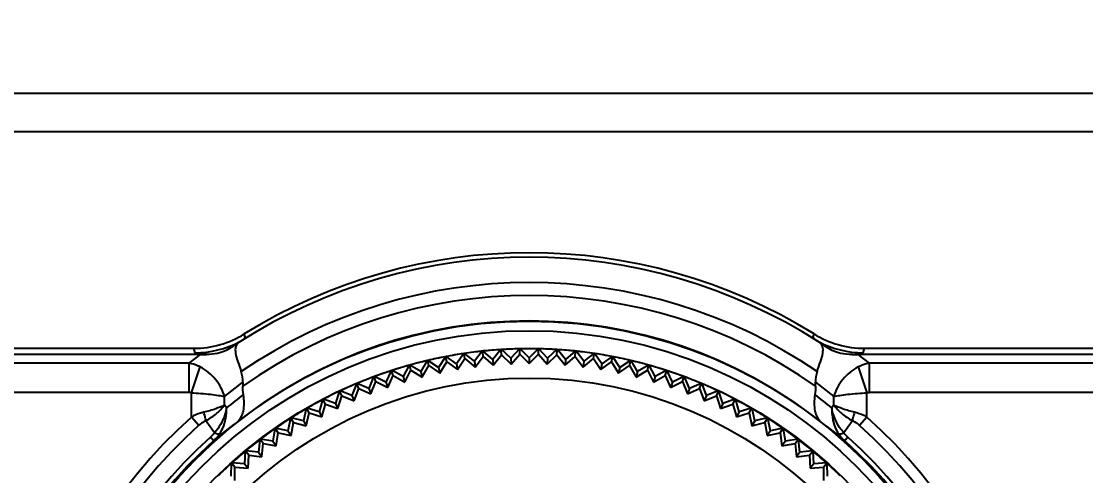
# Model space of a CAD drawing. Header units: millimetres. Extents: x -1493 to -686, y 1310 to 1867.
# Drawn here: x -1123.02 to -1089.57, y 1772 to 1786.26 of the extents above; entities that cross this region are included whole.
import ezdxf

# ---------------------------------------------------------------- set-up
doc = ezdxf.new("R2010")
doc.units = ezdxf.units.MM
doc.header["$PDMODE"] = 3
doc.header["$PDSIZE"] = 1.5
doc.layers.get('0').update_dxf_attribs({"linetype": 'CONTINUOUS'})
doc.layers.get('Defpoints').update_dxf_attribs({"linetype": 'CONTINUOUS'})
doc.layers.add('Dim', color=1, linetype='CONTINUOUS')
doc.styles.add('OMI-1', font='arial.ttf', dxfattribs={"oblique": 1})
doc.dimstyles.new('1', dxfattribs={"dimtxt": 4, "dimasz": 2.5, "dimexe": 0.8, "dimexo": 0.3, "dimgap": 0.5, "dimtad": 1, "dimtoh": 1, "dimdec": 1, "dimzin": 0, "dimdsep": 46, "dimtxsty": 'OMI-1', "dimcen": 0, "dimclrd": 256, "dimclre": 256, "dimclrt": 256, "dimadec": 0, "dimazin": 0, "dimtfac": 0.8, "dimtdec": 1, "dimtix": 1, "dimtmove": 0, "dimatfit": 3, "dimfxl": 1, "dimtolj": 1, "dimtzin": 0, "dimarcsym": 0})

# ---------------------------------------------------------------- blocks, each defined once
blk = doc.blocks.new('*D25')
at = {"layer": 'Defpoints', "color": 0, "transparency": 16777216}
for p in [(-1022.561, 1803.453), (-1259.861, 1773.493), (-1022.561, 1773.493)]:
    blk.add_point(p, dxfattribs=at)
at = {"layer": 'Dim', "lineweight": -2, "transparency": 16777216}
for p, q in [((-1259.861, 1773.793), (-1259.861, 1804.253)), ((-1022.561, 1773.793), (-1022.561, 1804.253)), ((-1257.361, 1803.453), (-1025.061, 1803.453))]:
    blk.add_line(p, q, dxfattribs=at)
at = {"layer": 'Dim', "transparency": 16777216}
for points in [[(-1257.361, 1803.87), (-1257.361, 1803.036), (-1259.861, 1803.453)], [(-1025.061, 1803.036), (-1025.061, 1803.87), (-1022.561, 1803.453)]]:
    blk.add_solid(points, dxfattribs=at)
at = {"layer": 'Dim', "transparency": 16777216, "insert": (-1141.211, 1805.997), "char_height": 4, "attachment_point": 5, "style": 'OMI-1'}
blk.add_mtext('\\A1;237.3', dxfattribs=at)

msp = doc.modelspace()

# ---------------------------------------------------------------- linework, layer by layer
at = {"color": 7, "linetype": 'Continuous'}
for p, q in [((-1037.461, 1783.993), (-1244.661, 1783.993)), ((-1038.661, 1782.793), (-1243.461, 1782.793)), ((-1115.979, 1776.324), (-1116.018, 1776.443)), ((-1098.144, 1776.324), (-1098.105, 1776.443)), ((-1229.066, 1775.993), (-1117.596, 1775.993)), ((-1117.396, 1775.794), (-1228.866, 1775.794)), ((-1117.747, 1775.524), (-1117.396, 1775.794)), ((-1117.556, 1775.855), (-1117.596, 1775.993)), ((-1109.118, 1775.827), (-1109.346, 1775.501)), ((-1109.118, 1775.827), (-1109.1, 1775.799)), ((-1109.1, 1775.799), (-1109.091, 1775.831)), ((-1109.081, 1775.668), (-1109.1, 1775.799)), ((-1108.779, 1775.585), (-1109.091, 1775.831)), ((-1108.537, 1775.901), (-1108.779, 1775.585)), ((-1108.537, 1775.901), (-1108.52, 1775.872)), ((-1108.52, 1775.872), (-1108.51, 1775.904)), ((-1108.506, 1775.741), (-1108.52, 1775.872)), ((-1108.208, 1775.645), (-1108.51, 1775.904)), ((-1107.953, 1775.951), (-1108.208, 1775.645)), ((-1108.193, 1775.465), (-1107.929, 1775.789)), ((-1107.953, 1775.951), (-1107.938, 1775.921)), ((-1107.938, 1775.921), (-1107.926, 1775.952)), ((-1107.929, 1775.789), (-1107.938, 1775.921)), ((-1107.929, 1775.789), (-1107.628, 1775.5)), ((-1107.635, 1775.681), (-1107.926, 1775.952)), ((-1107.368, 1775.976), (-1107.635, 1775.681)), ((-1107.628, 1775.5), (-1107.351, 1775.814)), ((-1107.368, 1775.976), (-1107.354, 1775.945)), ((-1107.354, 1775.945), (-1107.341, 1775.976)), ((-1107.351, 1775.814), (-1107.354, 1775.945)), ((-1107.351, 1775.814), (-1107.061, 1775.512)), ((-1107.061, 1775.693), (-1107.341, 1775.976)), ((-1106.782, 1775.976), (-1107.061, 1775.693)), ((-1107.061, 1775.512), (-1106.772, 1775.814)), ((-1106.782, 1775.976), (-1106.769, 1775.945)), ((-1106.772, 1775.814), (-1106.769, 1775.945)), ((-1106.772, 1775.814), (-1106.495, 1775.5)), ((-1106.769, 1775.945), (-1106.755, 1775.976)), ((-1106.488, 1775.681), (-1106.755, 1775.976)), ((-1106.495, 1775.5), (-1106.193, 1775.789)), ((-1106.196, 1775.952), (-1106.488, 1775.681)), ((-1106.196, 1775.952), (-1106.185, 1775.921)), ((-1106.193, 1775.789), (-1106.185, 1775.921)), ((-1106.193, 1775.789), (-1105.93, 1775.465)), ((-1106.185, 1775.921), (-1106.17, 1775.951)), ((-1105.915, 1775.645), (-1106.17, 1775.951)), ((-1105.613, 1775.904), (-1105.915, 1775.645)), ((-1105.616, 1775.741), (-1105.603, 1775.872)), ((-1105.613, 1775.904), (-1105.603, 1775.872)), ((-1105.603, 1775.872), (-1105.586, 1775.901)), ((-1105.344, 1775.585), (-1105.586, 1775.901)), ((-1105.031, 1775.831), (-1105.344, 1775.585)), ((-1105.042, 1775.668), (-1105.023, 1775.799)), ((-1105.031, 1775.831), (-1105.023, 1775.799)), ((-1105.023, 1775.799), (-1105.005, 1775.827)), ((-1104.777, 1775.501), (-1105.005, 1775.827)), ((-1065.243, 1775.794), (-1096.727, 1775.794)), ((-1096.727, 1775.794), (-1096.376, 1775.524)), ((-1096.566, 1775.855), (-1096.527, 1775.993)), ((-1096.527, 1775.993), (-1065.044, 1775.993)), ((-1117.747, 1775.524), (-1158.899, 1775.524)), ((-1117.747, 1774.61), (-1117.747, 1775.524)), ((-1110.835, 1775.46), (-1111.021, 1775.108)), ((-1110.835, 1775.46), (-1110.814, 1775.434)), ((-1110.814, 1775.434), (-1110.81, 1775.467)), ((-1110.468, 1775.263), (-1110.81, 1775.467)), ((-1110.268, 1775.607), (-1110.468, 1775.263)), ((-1110.424, 1775.088), (-1110.218, 1775.451)), ((-1110.268, 1775.607), (-1110.248, 1775.58)), ((-1110.248, 1775.58), (-1110.242, 1775.613)), ((-1110.218, 1775.451), (-1110.248, 1775.58)), ((-1109.91, 1775.394), (-1110.242, 1775.613)), ((-1110.218, 1775.451), (-1109.872, 1775.217)), ((-1109.695, 1775.729), (-1109.91, 1775.394)), ((-1109.872, 1775.217), (-1109.652, 1775.572)), ((-1109.695, 1775.729), (-1109.676, 1775.701)), ((-1109.676, 1775.701), (-1109.669, 1775.734)), ((-1109.652, 1775.572), (-1109.676, 1775.701)), ((-1109.346, 1775.501), (-1109.669, 1775.734)), ((-1109.652, 1775.572), (-1109.316, 1775.323)), ((-1109.346, 1775.501), (-1109.316, 1775.323)), ((-1109.316, 1775.323), (-1109.081, 1775.668)), ((-1109.081, 1775.668), (-1108.756, 1775.406)), ((-1108.779, 1775.585), (-1108.756, 1775.406)), ((-1108.756, 1775.406), (-1108.506, 1775.741)), ((-1108.506, 1775.741), (-1108.193, 1775.465)), ((-1108.208, 1775.645), (-1108.193, 1775.465)), ((-1107.635, 1775.681), (-1107.628, 1775.5)), ((-1107.061, 1775.693), (-1107.061, 1775.512)), ((-1106.488, 1775.681), (-1106.495, 1775.5)), ((-1105.93, 1775.465), (-1105.616, 1775.741)), ((-1105.915, 1775.645), (-1105.93, 1775.465)), ((-1105.616, 1775.741), (-1105.367, 1775.406)), ((-1105.367, 1775.406), (-1105.042, 1775.668)), ((-1105.344, 1775.585), (-1105.367, 1775.406)), ((-1105.042, 1775.668), (-1104.807, 1775.323)), ((-1104.807, 1775.323), (-1104.471, 1775.572)), ((-1104.777, 1775.501), (-1104.807, 1775.323)), ((-1104.454, 1775.734), (-1104.777, 1775.501)), ((-1104.471, 1775.572), (-1104.446, 1775.701)), ((-1104.471, 1775.572), (-1104.251, 1775.217)), ((-1104.454, 1775.734), (-1104.446, 1775.701)), ((-1104.446, 1775.701), (-1104.428, 1775.729)), ((-1104.213, 1775.394), (-1104.428, 1775.729)), ((-1104.251, 1775.217), (-1103.905, 1775.451)), ((-1103.881, 1775.613), (-1104.213, 1775.394)), ((-1103.905, 1775.451), (-1103.875, 1775.58)), ((-1103.905, 1775.451), (-1103.699, 1775.088)), ((-1103.881, 1775.613), (-1103.875, 1775.58)), ((-1103.875, 1775.58), (-1103.855, 1775.607)), ((-1103.654, 1775.263), (-1103.855, 1775.607)), ((-1103.313, 1775.467), (-1103.654, 1775.263)), ((-1103.313, 1775.467), (-1103.309, 1775.434)), ((-1103.309, 1775.434), (-1103.288, 1775.46)), ((-1103.102, 1775.108), (-1103.288, 1775.46)), ((-1096.376, 1775.524), (-1096.376, 1774.61)), ((-1065.219, 1775.524), (-1096.376, 1775.524)), ((-1117.678, 1774.599), (-1117.401, 1775.407)), ((-1111.396, 1775.291), (-1111.567, 1774.931)), ((-1111.507, 1774.76), (-1111.333, 1775.14)), ((-1111.396, 1775.291), (-1111.374, 1775.265)), ((-1111.374, 1775.265), (-1111.371, 1775.299)), ((-1111.333, 1775.14), (-1111.374, 1775.265)), ((-1111.021, 1775.108), (-1111.371, 1775.299)), ((-1111.333, 1775.14), (-1110.969, 1774.935)), ((-1110.969, 1774.935), (-1110.779, 1775.307)), ((-1110.779, 1775.307), (-1110.814, 1775.434)), ((-1110.779, 1775.307), (-1110.424, 1775.088)), ((-1110.468, 1775.263), (-1110.424, 1775.088)), ((-1109.91, 1775.394), (-1109.872, 1775.217)), ((-1104.213, 1775.394), (-1104.251, 1775.217)), ((-1103.699, 1775.088), (-1103.344, 1775.307)), ((-1103.654, 1775.263), (-1103.699, 1775.088)), ((-1103.344, 1775.307), (-1103.309, 1775.434)), ((-1103.344, 1775.307), (-1103.154, 1774.935)), ((-1103.154, 1774.935), (-1102.79, 1775.14)), ((-1102.752, 1775.299), (-1103.102, 1775.108)), ((-1102.79, 1775.14), (-1102.749, 1775.265)), ((-1102.79, 1775.14), (-1102.615, 1774.76)), ((-1102.752, 1775.299), (-1102.749, 1775.265)), ((-1102.749, 1775.265), (-1102.727, 1775.291)), ((-1102.556, 1774.931), (-1102.727, 1775.291)), ((-1096.722, 1775.407), (-1096.445, 1774.599)), ((-1116.639, 1774.48), (-1116.061, 1774.926)), ((-1116.061, 1774.926), (-1116.061, 1774.806)), ((-1112.493, 1774.881), (-1112.634, 1774.509)), ((-1112.493, 1774.881), (-1112.469, 1774.858)), ((-1112.469, 1774.858), (-1112.469, 1774.891)), ((-1112.105, 1774.731), (-1112.469, 1774.891)), ((-1112.418, 1774.736), (-1112.469, 1774.858)), ((-1111.949, 1775.097), (-1112.105, 1774.731)), ((-1112.038, 1774.563), (-1111.88, 1774.95)), ((-1111.949, 1775.097), (-1111.926, 1775.073)), ((-1111.926, 1775.073), (-1111.924, 1775.107)), ((-1111.88, 1774.95), (-1111.926, 1775.073)), ((-1111.567, 1774.931), (-1111.924, 1775.107)), ((-1111.88, 1774.95), (-1111.507, 1774.76)), ((-1111.567, 1774.931), (-1111.507, 1774.76)), ((-1111.021, 1775.108), (-1110.969, 1774.935)), ((-1103.102, 1775.108), (-1103.154, 1774.935)), ((-1102.615, 1774.76), (-1102.243, 1774.95)), ((-1102.556, 1774.931), (-1102.615, 1774.76)), ((-1102.199, 1775.107), (-1102.556, 1774.931)), ((-1102.243, 1774.95), (-1102.197, 1775.073)), ((-1102.243, 1774.95), (-1102.085, 1774.563)), ((-1102.199, 1775.107), (-1102.197, 1775.073)), ((-1102.197, 1775.073), (-1102.174, 1775.097)), ((-1102.018, 1774.731), (-1102.174, 1775.097)), ((-1101.654, 1774.891), (-1102.018, 1774.731)), ((-1101.705, 1774.736), (-1101.654, 1774.858)), ((-1101.654, 1774.891), (-1101.654, 1774.858)), ((-1101.654, 1774.858), (-1101.629, 1774.881)), ((-1101.489, 1774.509), (-1101.629, 1774.881)), ((-1098.061, 1774.806), (-1098.061, 1774.926)), ((-1098.061, 1774.926), (-1097.484, 1774.48)), ((-1117.746, 1774.61), (-1158.899, 1774.61)), ((-1117.678, 1773.836), (-1117.678, 1774.599)), ((-1116.639, 1774.217), (-1116.639, 1774.48)), ((-1113.028, 1774.642), (-1113.153, 1774.264)), ((-1113.073, 1774.102), (-1112.947, 1774.501)), ((-1113.028, 1774.642), (-1113.003, 1774.62)), ((-1113.003, 1774.62), (-1113.004, 1774.654)), ((-1112.634, 1774.509), (-1113.004, 1774.654)), ((-1112.947, 1774.501), (-1113.003, 1774.62)), ((-1112.947, 1774.501), (-1112.56, 1774.343)), ((-1112.634, 1774.509), (-1112.56, 1774.343)), ((-1112.56, 1774.343), (-1112.418, 1774.736)), ((-1112.418, 1774.736), (-1112.038, 1774.563)), ((-1112.105, 1774.731), (-1112.038, 1774.563)), ((-1102.085, 1774.563), (-1101.705, 1774.736)), ((-1102.018, 1774.731), (-1102.085, 1774.563)), ((-1101.705, 1774.736), (-1101.563, 1774.343)), ((-1101.489, 1774.509), (-1101.563, 1774.343)), ((-1101.563, 1774.343), (-1101.176, 1774.501)), ((-1101.118, 1774.654), (-1101.489, 1774.509)), ((-1101.176, 1774.501), (-1101.12, 1774.62)), ((-1101.176, 1774.501), (-1101.05, 1774.102)), ((-1101.118, 1774.654), (-1101.12, 1774.62)), ((-1101.12, 1774.62), (-1101.095, 1774.642)), ((-1100.97, 1774.264), (-1101.095, 1774.642)), ((-1097.484, 1774.217), (-1097.484, 1774.48)), ((-1096.445, 1773.836), (-1096.445, 1774.599)), ((-1065.219, 1774.61), (-1096.376, 1774.61)), ((-1116.574, 1774.123), (-1116.639, 1774.217)), ((-1114.039, 1774.079), (-1114.043, 1774.112)), ((-1113.661, 1773.999), (-1114.043, 1774.112)), ((-1113.553, 1774.381), (-1113.661, 1773.999)), ((-1113.574, 1773.84), (-1113.466, 1774.244)), ((-1113.553, 1774.381), (-1113.527, 1774.36)), ((-1113.527, 1774.36), (-1113.529, 1774.394)), ((-1113.153, 1774.264), (-1113.529, 1774.394)), ((-1113.466, 1774.244), (-1113.527, 1774.36)), ((-1113.466, 1774.244), (-1113.073, 1774.102)), ((-1113.153, 1774.264), (-1113.073, 1774.102)), ((-1100.97, 1774.264), (-1101.05, 1774.102)), ((-1101.05, 1774.102), (-1100.657, 1774.244)), ((-1100.593, 1774.394), (-1100.97, 1774.264)), ((-1100.657, 1774.244), (-1100.596, 1774.36)), ((-1100.657, 1774.244), (-1100.549, 1773.84)), ((-1100.593, 1774.394), (-1100.596, 1774.36)), ((-1100.596, 1774.36), (-1100.57, 1774.381)), ((-1100.461, 1773.999), (-1100.57, 1774.381)), ((-1100.08, 1774.112), (-1100.461, 1773.999)), ((-1100.08, 1774.112), (-1100.084, 1774.079)), ((-1097.484, 1774.217), (-1097.549, 1774.123)), ((-1117.444, 1773.575), (-1117.678, 1773.836)), ((-1114.567, 1773.795), (-1114.643, 1773.404)), ((-1114.567, 1773.795), (-1114.539, 1773.776)), ((-1114.539, 1773.776), (-1114.544, 1773.809)), ((-1114.158, 1773.712), (-1114.544, 1773.809)), ((-1114.468, 1773.665), (-1114.539, 1773.776)), ((-1114.066, 1774.099), (-1114.158, 1773.712)), ((-1114.066, 1774.099), (-1114.039, 1774.079)), ((-1114.065, 1773.557), (-1113.973, 1773.965)), ((-1113.973, 1773.965), (-1114.039, 1774.079)), ((-1113.973, 1773.965), (-1113.574, 1773.84)), ((-1113.661, 1773.999), (-1113.574, 1773.84)), ((-1100.461, 1773.999), (-1100.549, 1773.84)), ((-1100.549, 1773.84), (-1100.15, 1773.965)), ((-1100.15, 1773.965), (-1100.084, 1774.079)), ((-1100.15, 1773.965), (-1100.058, 1773.557)), ((-1100.084, 1774.079), (-1100.057, 1774.099)), ((-1099.964, 1773.712), (-1100.057, 1774.099)), ((-1099.579, 1773.809), (-1099.964, 1773.712)), ((-1099.654, 1773.665), (-1099.584, 1773.776)), ((-1099.579, 1773.809), (-1099.584, 1773.776)), ((-1099.584, 1773.776), (-1099.556, 1773.795)), ((-1099.48, 1773.404), (-1099.556, 1773.795)), ((-1096.445, 1773.836), (-1096.678, 1773.575)), ((-1116.956, 1773.336), (-1117.221, 1773.72)), ((-1115.054, 1773.47), (-1115.114, 1773.077)), ((-1115.054, 1773.47), (-1115.026, 1773.453)), ((-1115.026, 1773.453), (-1115.033, 1773.485)), ((-1114.643, 1773.404), (-1115.033, 1773.485)), ((-1114.951, 1773.344), (-1115.026, 1773.453)), ((-1114.543, 1773.254), (-1114.468, 1773.665)), ((-1114.468, 1773.665), (-1114.065, 1773.557)), ((-1114.158, 1773.712), (-1114.065, 1773.557)), ((-1099.964, 1773.712), (-1100.058, 1773.557)), ((-1100.058, 1773.557), (-1099.654, 1773.665)), ((-1099.654, 1773.665), (-1099.58, 1773.254)), ((-1099.09, 1773.485), (-1099.48, 1773.404)), ((-1099.172, 1773.344), (-1099.097, 1773.453)), ((-1099.09, 1773.485), (-1099.097, 1773.453)), ((-1099.097, 1773.453), (-1099.069, 1773.47)), ((-1099.009, 1773.077), (-1099.069, 1773.47)), ((-1096.902, 1773.72), (-1097.167, 1773.336)), ((-1116.979, 1773.089), (-1117.079, 1773.201)), ((-1115.528, 1773.125), (-1115.571, 1772.73)), ((-1115.528, 1773.125), (-1115.499, 1773.109)), ((-1115.499, 1773.109), (-1115.507, 1773.141)), ((-1115.114, 1773.077), (-1115.507, 1773.141)), ((-1115.419, 1773.004), (-1115.499, 1773.109)), ((-1115.008, 1772.93), (-1114.951, 1773.344)), ((-1114.951, 1773.344), (-1114.543, 1773.254)), ((-1114.643, 1773.404), (-1114.543, 1773.254)), ((-1099.48, 1773.404), (-1099.58, 1773.254)), ((-1099.58, 1773.254), (-1099.172, 1773.344)), ((-1099.172, 1773.344), (-1099.115, 1772.93)), ((-1098.616, 1773.141), (-1099.009, 1773.077)), ((-1098.704, 1773.004), (-1098.624, 1773.109)), ((-1098.616, 1773.141), (-1098.624, 1773.109)), ((-1098.624, 1773.109), (-1098.595, 1773.125)), ((-1098.552, 1772.73), (-1098.595, 1773.125)), ((-1097.044, 1773.201), (-1097.144, 1773.089)), ((-1115.957, 1772.746), (-1115.966, 1772.778)), ((-1115.571, 1772.73), (-1115.966, 1772.778)), ((-1115.459, 1772.588), (-1115.419, 1773.004)), ((-1115.419, 1773.004), (-1115.008, 1772.93)), ((-1115.114, 1773.077), (-1115.008, 1772.93)), ((-1099.009, 1773.077), (-1099.115, 1772.93)), ((-1099.115, 1772.93), (-1098.704, 1773.004)), ((-1098.704, 1773.004), (-1098.664, 1772.588)), ((-1098.157, 1772.778), (-1098.552, 1772.73)), ((-1098.157, 1772.778), (-1098.166, 1772.746)), ((-1115.987, 1772.761), (-1116.013, 1772.364)), ((-1115.987, 1772.761), (-1115.957, 1772.746)), ((-1115.873, 1772.644), (-1115.957, 1772.746)), ((-1115.895, 1772.227), (-1115.873, 1772.644)), ((-1115.873, 1772.644), (-1115.459, 1772.588)), ((-1115.571, 1772.73), (-1115.459, 1772.588)), ((-1098.552, 1772.73), (-1098.664, 1772.588)), ((-1098.664, 1772.588), (-1098.25, 1772.644)), ((-1098.25, 1772.644), (-1098.166, 1772.746)), ((-1098.25, 1772.644), (-1098.228, 1772.227)), ((-1098.166, 1772.746), (-1098.136, 1772.761)), ((-1098.11, 1772.364), (-1098.136, 1772.761)), ((-1116.43, 1772.378), (-1116.44, 1771.98)), ((-1116.43, 1772.378), (-1116.399, 1772.364)), ((-1116.013, 1772.364), (-1116.41, 1772.396)), ((-1116.399, 1772.364), (-1116.41, 1772.396)), ((-1116.311, 1772.266), (-1116.399, 1772.364)), ((-1116.316, 1771.848), (-1116.311, 1772.266)), ((-1116.311, 1772.266), (-1115.895, 1772.227)), ((-1116.013, 1772.364), (-1115.895, 1772.227)), ((-1098.11, 1772.364), (-1098.228, 1772.227)), ((-1098.228, 1772.227), (-1097.812, 1772.266)), ((-1097.713, 1772.396), (-1098.11, 1772.364)), ((-1097.812, 1772.266), (-1097.724, 1772.364)), ((-1097.812, 1772.266), (-1097.807, 1771.848)), ((-1097.713, 1772.396), (-1097.724, 1772.364)), ((-1097.724, 1772.364), (-1097.693, 1772.378)), ((-1097.683, 1771.98), (-1097.693, 1772.378))]:
    msp.add_line(p, q, dxfattribs=at)
for radius in [14.853, 14.553, 14, 13.065]:
    msp.add_circle((-1107.061, 1761.993), radius, dxfattribs=at)
for centre, radius, start, end in [((-1107.061, 1761.993), 16.862, 57.2973, 122.7027), ((-1107.061, 1761.993), 17, 58.2083, 121.7917), ((-1107.061, 1761.993), 16.063, 55.7015, 124.2985), ((-1107.061, 1761.993), 15.658, 54.9159, 125.0841), ((-1107.061, 1761.993), 14.858, 51.8489, 128.1511), ((-1117.596, 1778.989), 2.996, 269.9981, 301.7936), ((-1117.559, 1778.859), 3.004, 270.045, 297.4456), ((-1106.392, 1763.107), 16.328, 125.955, 126.7956), ((-1107.731, 1763.107), 16.328, 53.2044, 54.045), ((-1096.527, 1778.989), 2.996, 238.2064, 270.0019), ((-1096.564, 1778.859), 3.004, 242.5544, 269.955), ((-1117.403, 1788.845), 13.051, 270.0295, 270.8718), ((-1107.061, 1761.993), 13.986, 98.4542, 100.7458), ((-1107.061, 1761.993), 13.986, 96.0542, 98.3458), ((-1107.061, 1761.993), 13.986, 93.6542, 95.9458), ((-1107.061, 1761.993), 13.986, 91.2542, 93.5458), ((-1107.061, 1761.993), 13.986, 88.8542, 91.1458), ((-1107.061, 1761.993), 13.986, 86.4542, 88.7458), ((-1107.061, 1761.993), 13.986, 84.0542, 86.3458), ((-1107.061, 1761.993), 13.986, 81.6542, 83.9458), ((-1107.061, 1761.993), 13.986, 79.2542, 81.5458), ((-1096.72, 1788.845), 13.051, 269.1283, 269.9706), ((-1107.061, 1761.993), 13.986, 105.6542, 107.9458), ((-1107.061, 1761.993), 13.986, 103.2542, 105.5458), ((-1107.061, 1761.993), 13.986, 100.8542, 103.1458), ((-1107.061, 1761.993), 13.986, 76.8542, 79.1458), ((-1107.061, 1761.993), 13.986, 74.4542, 76.7458), ((-1107.061, 1761.993), 13.986, 72.0542, 74.3458), ((-1107.061, 1761.993), 13.986, 108.0542, 110.3458), ((-1107.061, 1761.993), 13.986, 69.6542, 71.9458), ((-1107.061, 1761.993), 13.986, 112.8542, 115.1458), ((-1107.061, 1761.993), 13.986, 110.4542, 112.7458), ((-1107.061, 1761.993), 13.986, 67.2542, 69.5458), ((-1107.061, 1761.993), 13.986, 64.8542, 67.1458), ((-1106.506, 1761.991), 15.765, 127.2223, 129.6884), ((-1107.061, 1761.993), 13.986, 115.2542, 117.5458), ((-1107.061, 1761.993), 13.986, 62.4542, 64.7458), ((-1107.624, 1761.982), 15.777, 50.3125, 52.7769), ((-1107.061, 1761.993), 13.986, 117.6542, 119.9458), ((-1107.061, 1761.993), 13.986, 60.0542, 62.3458), ((-1107.061, 1761.993), 15.905, 131.8758, 48.1242), ((-1107.061, 1761.993), 13.986, 122.4542, 124.7458), ((-1107.061, 1761.993), 13.986, 120.0542, 122.3458), ((-1107.061, 1761.993), 13.986, 57.6542, 59.9458), ((-1107.061, 1761.993), 13.986, 55.2542, 57.5458), ((-1107.061, 1761.993), 15.554, 131.8652, 48.1244), ((-1107.541, 1761.987), 14.572, 126.6512, 130.3666), ((-1107.061, 1761.993), 13.986, 124.8542, 127.1458), ((-1107.061, 1761.993), 13.986, 52.8542, 55.1458), ((-1106.581, 1761.987), 14.571, 49.6333, 53.3489), ((-1107.061, 1761.993), 15.032, 131.7898, 48.2071), ((-1107.061, 1761.993), 13.986, 127.2542, 129.5458), ((-1107.061, 1761.993), 13.986, 50.4542, 52.7458), ((-1107.061, 1761.993), 14.882, 131.7907, 48.2093), ((-1107.061, 1761.993), 13.986, 129.6542, 131.9458), ((-1107.061, 1761.993), 13.986, 48.0542, 50.3458), ((-1107.061, 1761.993), 13.986, 132.0542, 134.3458), ((-1107.061, 1761.993), 13.986, 45.6542, 47.9458)]:
    msp.add_arc(centre, radius, start, end, dxfattribs=at)
for centre, major_axis, start_param, end_param in [((-1117.447, 1774.658), (-1.176, -0.907), -3.698844, -3.425697), ((-1096.676, 1774.658), (-1.176, 0.907), 0.284104, 0.557251)]:
    msp.add_ellipse(centre, major_axis=major_axis, ratio=0.80804, start_param=start_param, end_param=end_param, dxfattribs=at)
for points, knots in [([(-1116.169, 1776.192), (-1116.311, 1776.106), (-1116.515, 1775.939), (-1116.876, 1775.816), (-1117.088, 1775.797), (-1117.204, 1775.795)], [0, 0, 0, 0, 0.440188, 0.690007, 1, 1, 1, 1]), ([(-1116.169, 1776.192), (-1116.218, 1776.156), (-1116.303, 1776.043), (-1116.298, 1775.81), (-1116.212, 1775.555), (-1116.146, 1775.366), (-1116.113, 1775.263)], [0, 0, 0, 0, 0.185661, 0.395212, 0.673762, 1, 1, 1, 1]), ([(-1098.01, 1775.263), (-1097.977, 1775.366), (-1097.911, 1775.555), (-1097.825, 1775.81), (-1097.819, 1776.043), (-1097.905, 1776.156), (-1097.954, 1776.192)], [0, 0, 0, 0, 0.326239, 0.604788, 0.814341, 1, 1, 1, 1]), ([(-1096.918, 1775.795), (-1097.035, 1775.797), (-1097.247, 1775.816), (-1097.608, 1775.939), (-1097.812, 1776.106), (-1097.954, 1776.192)], [0, 0, 0, 0, 0.309848, 0.559751, 1, 1, 1, 1]), ([(-1117.204, 1775.795), (-1117.253, 1775.799), (-1117.338, 1775.807), (-1117.446, 1775.821), (-1117.514, 1775.833), (-1117.546, 1775.844), (-1117.555, 1775.851), (-1117.556, 1775.855)], [0, 0, 0, 0, 0.404272, 0.712688, 0.912248, 0.969186, 1, 1, 1, 1]), ([(-1096.918, 1775.795), (-1096.87, 1775.799), (-1096.785, 1775.807), (-1096.677, 1775.821), (-1096.609, 1775.833), (-1096.577, 1775.844), (-1096.567, 1775.851), (-1096.566, 1775.855)], [0, 0, 0, 0, 0.404387, 0.712573, 0.912068, 0.969134, 1, 1, 1, 1]), ([(-1117.401, 1775.407), (-1117.428, 1775.421), (-1117.539, 1775.473), (-1117.657, 1775.509), (-1117.747, 1775.524)], [0, 0, 0, 0, 0.25394, 1, 1, 1, 1]), ([(-1096.376, 1775.524), (-1096.406, 1775.519), (-1096.525, 1775.493), (-1096.64, 1775.449), (-1096.722, 1775.407)], [0, 0, 0, 0, 0.246422, 1, 1, 1, 1]), ([(-1116.639, 1774.48), (-1116.69, 1774.675), (-1116.89, 1775.047), (-1117.216, 1775.312), (-1117.401, 1775.407)], [0, 0, 0, 0, 0.491973, 1, 1, 1, 1]), ([(-1096.722, 1775.407), (-1096.907, 1775.312), (-1097.233, 1775.047), (-1097.433, 1774.675), (-1097.484, 1774.481)], [0, 0, 0, 0, 0.508041, 1, 1, 1, 1]), ([(-1117.678, 1774.599), (-1117.477, 1774.588), (-1117.194, 1774.565), (-1116.848, 1774.52), (-1116.702, 1774.495), (-1116.639, 1774.48)], [0, 0, 0, 0, 0.575784, 0.814983, 1, 1, 1, 1]), ([(-1116.24, 1773.677), (-1116.191, 1773.718), (-1116.105, 1773.824), (-1116.033, 1774.03), (-1116.012, 1774.277), (-1116.029, 1774.452), (-1116.043, 1774.545)], [0, 0, 0, 0, 0.20406, 0.431857, 0.696839, 1, 1, 1, 1]), ([(-1098.08, 1774.545), (-1098.094, 1774.452), (-1098.111, 1774.277), (-1098.09, 1774.03), (-1098.018, 1773.824), (-1097.932, 1773.718), (-1097.883, 1773.677)], [0, 0, 0, 0, 0.303162, 0.568145, 0.795945, 1, 1, 1, 1]), ([(-1097.484, 1774.48), (-1097.421, 1774.495), (-1097.275, 1774.52), (-1096.929, 1774.565), (-1096.645, 1774.588), (-1096.445, 1774.599)], [0, 0, 0, 0, 0.185031, 0.424216, 1, 1, 1, 1]), ([(-1116.639, 1774.217), (-1116.725, 1774.166), (-1116.94, 1774.077), (-1117.162, 1774.014), (-1117.289, 1773.984)], [0, 0, 0, 0, 0.435764, 1, 1, 1, 1]), ([(-1117.221, 1773.72), (-1117.1, 1773.785), (-1116.884, 1773.929), (-1116.704, 1774.118), (-1116.639, 1774.217)], [0, 0, 0, 0, 0.537802, 1, 1, 1, 1]), ([(-1116.574, 1774.123), (-1116.586, 1774.051), (-1116.655, 1773.765), (-1116.807, 1773.499), (-1116.956, 1773.336)], [0, 0, 0, 0, 0.247148, 1, 1, 1, 1]), ([(-1116.795, 1773.298), (-1116.756, 1773.356), (-1116.617, 1773.609), (-1116.566, 1773.906), (-1116.574, 1774.123)], [0, 0, 0, 0, 0.243765, 1, 1, 1, 1]), ([(-1097.549, 1774.123), (-1097.551, 1774.049), (-1097.542, 1773.762), (-1097.447, 1773.475), (-1097.327, 1773.298)], [0, 0, 0, 0, 0.25797, 1, 1, 1, 1]), ([(-1097.167, 1773.336), (-1097.217, 1773.391), (-1097.398, 1773.622), (-1097.513, 1773.906), (-1097.549, 1774.123)], [0, 0, 0, 0, 0.253139, 1, 1, 1, 1]), ([(-1096.834, 1773.984), (-1096.961, 1774.014), (-1097.183, 1774.077), (-1097.398, 1774.166), (-1097.484, 1774.217)], [0, 0, 0, 0, 0.564232, 1, 1, 1, 1]), ([(-1097.484, 1774.217), (-1097.419, 1774.118), (-1097.239, 1773.929), (-1097.023, 1773.785), (-1096.902, 1773.72)], [0, 0, 0, 0, 0.462198, 1, 1, 1, 1]), ([(-1117.289, 1773.984), (-1117.322, 1773.977), (-1117.456, 1773.939), (-1117.585, 1773.884), (-1117.678, 1773.836)], [0, 0, 0, 0, 0.244507, 1, 1, 1, 1]), ([(-1117.221, 1773.719), (-1117.224, 1773.74), (-1117.239, 1773.83), (-1117.265, 1773.918), (-1117.289, 1773.984)], [0, 0, 0, 0, 0.224903, 1, 1, 1, 1]), ([(-1096.834, 1773.984), (-1096.843, 1773.961), (-1096.872, 1773.875), (-1096.893, 1773.786), (-1096.902, 1773.72)], [0, 0, 0, 0, 0.270414, 1, 1, 1, 1]), ([(-1096.445, 1773.836), (-1096.476, 1773.852), (-1096.601, 1773.913), (-1096.733, 1773.961), (-1096.834, 1773.984)], [0, 0, 0, 0, 0.254152, 1, 1, 1, 1]), ([(-1117.221, 1773.72), (-1117.241, 1773.712), (-1117.321, 1773.674), (-1117.392, 1773.621), (-1117.442, 1773.576)], [0, 0, 0, 0, 0.245041, 1, 1, 1, 1]), ([(-1096.902, 1773.72), (-1096.881, 1773.712), (-1096.801, 1773.673), (-1096.729, 1773.619), (-1096.679, 1773.575)], [0, 0, 0, 0, 0.245026, 1, 1, 1, 1]), ([(-1116.979, 1773.089), (-1116.962, 1773.105), (-1116.894, 1773.169), (-1116.834, 1773.241), (-1116.795, 1773.298)], [0, 0, 0, 0, 0.254461, 1, 1, 1, 1]), ([(-1116.795, 1773.298), (-1116.815, 1773.292), (-1116.874, 1773.302), (-1116.924, 1773.322), (-1116.956, 1773.336)], [0, 0, 0, 0, 0.376239, 1, 1, 1, 1]), ([(-1097.167, 1773.336), (-1097.198, 1773.322), (-1097.249, 1773.302), (-1097.308, 1773.292), (-1097.327, 1773.298)], [0, 0, 0, 0, 0.623805, 1, 1, 1, 1]), ([(-1097.327, 1773.298), (-1097.315, 1773.279), (-1097.26, 1773.204), (-1097.196, 1773.136), (-1097.144, 1773.089)], [0, 0, 0, 0, 0.245635, 1, 1, 1, 1])]:
    msp.add_open_spline(points, degree=3, knots=knots, dxfattribs=at)
for points in [[(-1116.043, 1774.545), (-1116.056, 1774.631), (-1116.061, 1774.719), (-1116.061, 1774.806)], [(-1098.061, 1774.806), (-1098.061, 1774.719), (-1098.067, 1774.631), (-1098.08, 1774.545)], [(-1117.678, 1774.599), (-1117.7, 1774.607), (-1117.723, 1774.61), (-1117.746, 1774.61)], [(-1096.445, 1774.599), (-1096.423, 1774.607), (-1096.399, 1774.61), (-1096.376, 1774.61)], [(-1116.956, 1773.336), (-1116.991, 1773.286), (-1117.033, 1773.241), (-1117.079, 1773.201)], [(-1097.167, 1773.336), (-1097.132, 1773.286), (-1097.089, 1773.241), (-1097.044, 1773.2)]]:
    msp.add_open_spline(points, degree=3, dxfattribs=at)

# ---------------------------------------------------------------- dimensions: what is measured, and where the dimension line sits
at = {"layer": 'Dim'}
dim = msp.add_linear_dim(base=(-1022.561, 1803.453), p1=(-1259.861, 1773.493), p2=(-1022.561, 1773.493), dimstyle='1', dxfattribs=at)
dim.commit()
dim.dimension.update_dxf_attribs({"geometry": '*D25', "text_midpoint": (-1141.211, 1805.997)})

doc.saveas('drawing.dxf')
